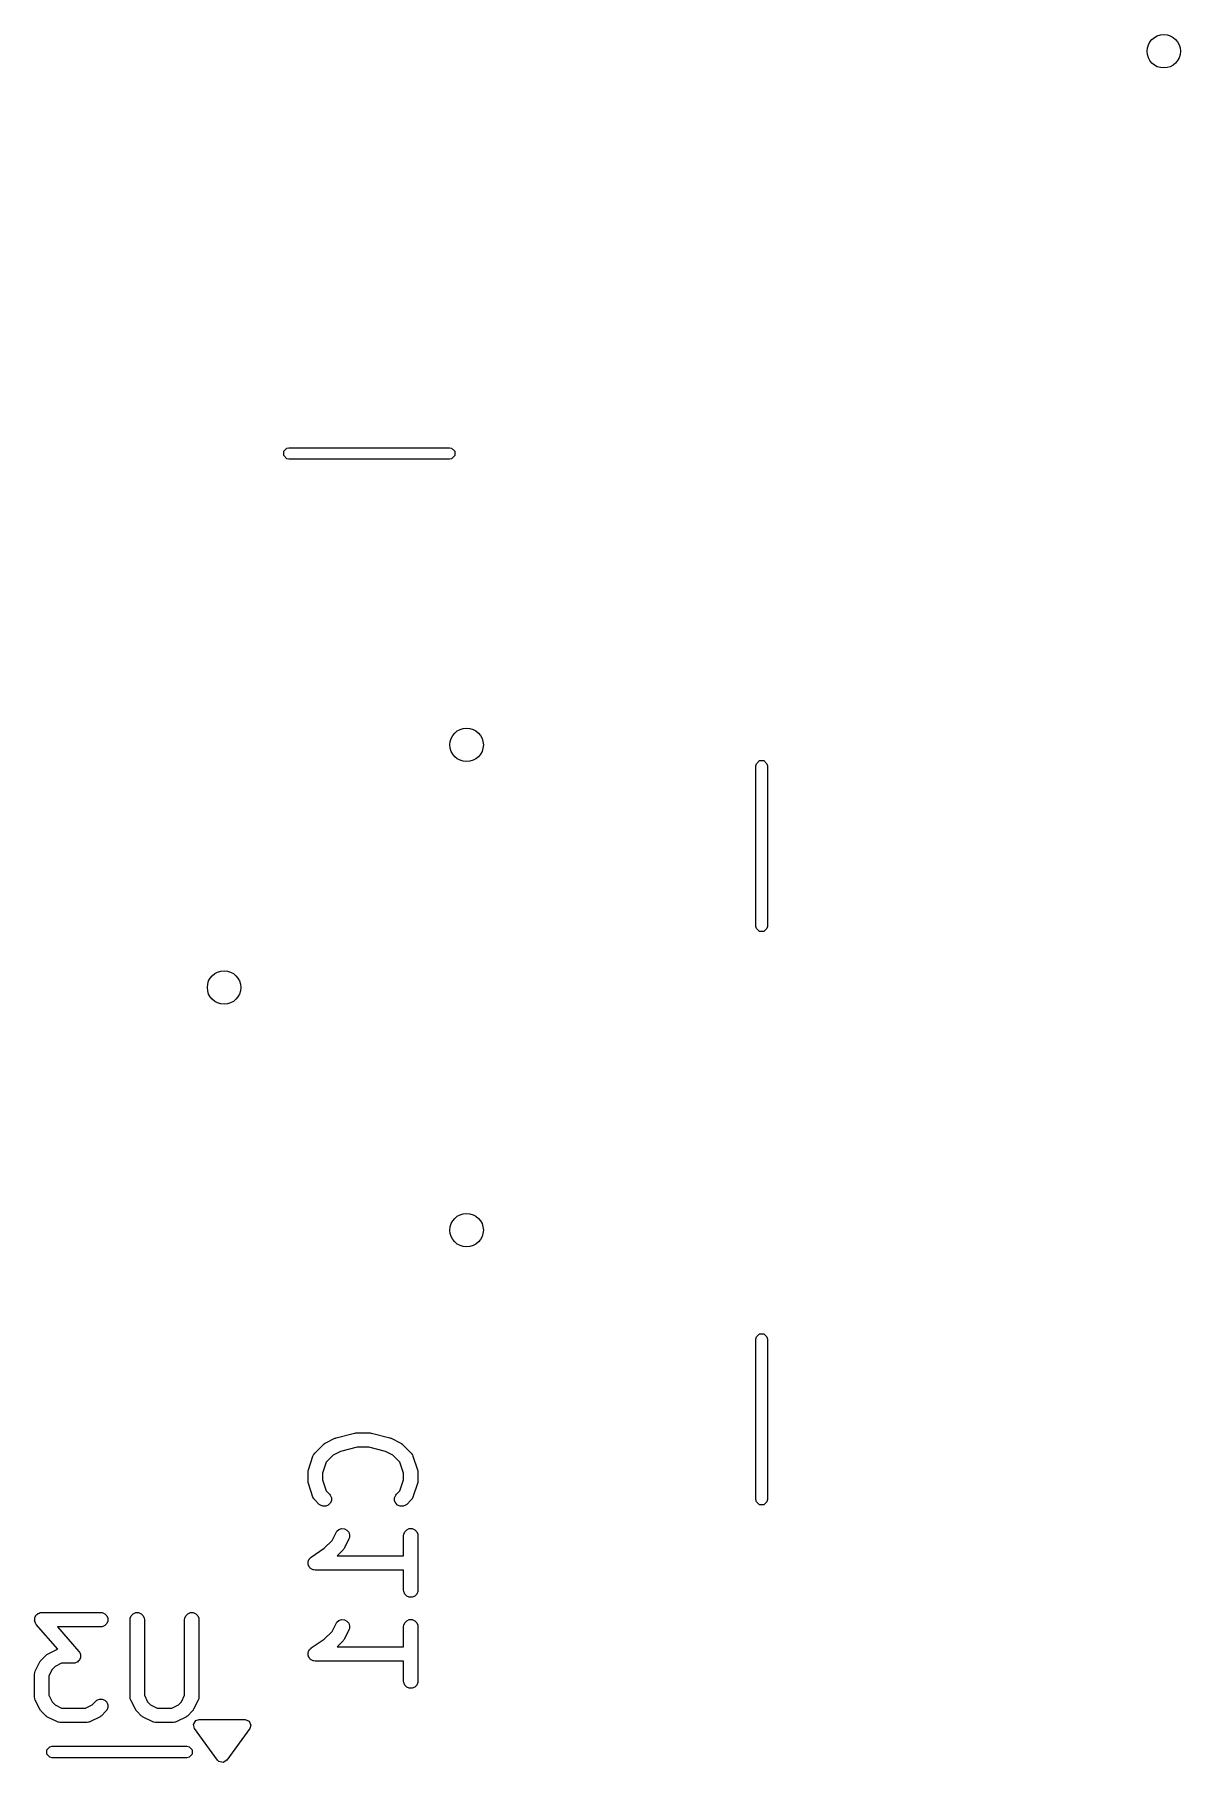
# Model space of a CAD drawing. Header units: inches. Extents: x 4.91 to 6.65, y -5 to -3.32.
# Drawn here: x 6.174 to 6.646, y -4.032 to -3.32 of the extents above; entities that cross this region are included whole.
import ezdxf

# ---------------------------------------------------------------- set-up
doc = ezdxf.new("R2010")
doc.units = ezdxf.units.IN
doc.header["$MEASUREMENT"] = 0
doc.layers.add('BLACK', color=250, linetype='CONTINUOUS')

msp = doc.modelspace()

# ---------------------------------------------------------------- linework, layer by layer
at = {"layer": 'BLACK', "linetype": 'CONTINUOUS'}
for p, q in [((6.27656, -3.49162), (6.27784, -3.49034)), ((6.27656, -3.49342), (6.27656, -3.49162)), ((6.27784, -3.4947), (6.27656, -3.49342)), ((6.27784, -3.49034), (6.27874, -3.49016)), ((6.27874, -3.49488), (6.27784, -3.4947)), ((6.27874, -3.49016), (6.34488, -3.49016)), ((6.34488, -3.49488), (6.27874, -3.49488)), ((6.34488, -3.49016), (6.34579, -3.49034)), ((6.34579, -3.4947), (6.34488, -3.49488)), ((6.34579, -3.49034), (6.34706, -3.49162)), ((6.34706, -3.49342), (6.34579, -3.4947)), ((6.34706, -3.49162), (6.34706, -3.49342)), ((6.47126, -3.62126), (6.47144, -3.62036)), ((6.47126, -3.6874), (6.47126, -3.62126)), ((6.47144, -3.62036), (6.47272, -3.61908)), ((6.47272, -3.61908), (6.47453, -3.61908)), ((6.47453, -3.61908), (6.4758, -3.62036)), ((6.4758, -3.62036), (6.47598, -3.62126)), ((6.47598, -3.62126), (6.47598, -3.6874)), ((6.47144, -3.68831), (6.47126, -3.6874)), ((6.47272, -3.68958), (6.47144, -3.68831)), ((6.4758, -3.68831), (6.47453, -3.68958)), ((6.47598, -3.6874), (6.4758, -3.68831)), ((6.47453, -3.68958), (6.47272, -3.68958)), ((6.47126, -3.85748), (6.47144, -3.85658)), ((6.47126, -3.92362), (6.47126, -3.85748)), ((6.47144, -3.85658), (6.47272, -3.8553)), ((6.47272, -3.8553), (6.47453, -3.8553)), ((6.47453, -3.8553), (6.4758, -3.85658)), ((6.4758, -3.85658), (6.47598, -3.85748)), ((6.47598, -3.85748), (6.47598, -3.92362)), ((6.28935, -3.90455), (6.2931, -3.9008)), ((6.2931, -3.9008), (6.29332, -3.90061)), ((6.29332, -3.90061), (6.29337, -3.90055)), ((6.29337, -3.90055), (6.29346, -3.9005)), ((6.29346, -3.9005), (6.29354, -3.90043)), ((6.29354, -3.90043), (6.29362, -3.9004)), ((6.29362, -3.9004), (6.29386, -3.90025)), ((6.29386, -3.90025), (6.29761, -3.89837)), ((6.29761, -3.89837), (6.29766, -3.89836)), ((6.29766, -3.89836), (6.29767, -3.89834)), ((6.29767, -3.89834), (6.29791, -3.89826)), ((6.29791, -3.89826), (6.29815, -3.89816)), ((6.29815, -3.89816), (6.29817, -3.89816)), ((6.29817, -3.89816), (6.29822, -3.89815)), ((6.29822, -3.89815), (6.30572, -3.89627)), ((6.3068, -3.90209), (6.29996, -3.9038)), ((6.30572, -3.89627), (6.30582, -3.89626)), ((6.30582, -3.89626), (6.30586, -3.89624)), ((6.30586, -3.89624), (6.30607, -3.89622)), ((6.30607, -3.89622), (6.30629, -3.89619)), ((6.30629, -3.89619), (6.30633, -3.89619)), ((6.30633, -3.89619), (6.30643, -3.89618)), ((6.30643, -3.89618), (6.31206, -3.89618)), ((6.31169, -3.90209), (6.3068, -3.90209)), ((6.31853, -3.9038), (6.31169, -3.90209)), ((6.31206, -3.89618), (6.31216, -3.89619)), ((6.31216, -3.89619), (6.3122, -3.89619)), ((6.3122, -3.89619), (6.31242, -3.89622)), ((6.31242, -3.89622), (6.31263, -3.89624)), ((6.31263, -3.89624), (6.31267, -3.89626)), ((6.31267, -3.89626), (6.31277, -3.89627)), ((6.31277, -3.89627), (6.32027, -3.89815)), ((6.32027, -3.89815), (6.32031, -3.89816)), ((6.32031, -3.89816), (6.32034, -3.89816)), ((6.32034, -3.89816), (6.32058, -3.89826)), ((6.32058, -3.89826), (6.32082, -3.89834)), ((6.32082, -3.89834), (6.32083, -3.89836)), ((6.32083, -3.89836), (6.32088, -3.89837)), ((6.32088, -3.89837), (6.32463, -3.90025)), ((6.32463, -3.90025), (6.32487, -3.9004)), ((6.32487, -3.9004), (6.32495, -3.90043)), ((6.32495, -3.90043), (6.32503, -3.9005)), ((6.32503, -3.9005), (6.32512, -3.90055)), ((6.32512, -3.90055), (6.32517, -3.90061)), ((6.32517, -3.90061), (6.32539, -3.9008)), ((6.32539, -3.9008), (6.32914, -3.90455)), ((6.28676, -3.91133), (6.28863, -3.9057)), ((6.28863, -3.9057), (6.28887, -3.90517)), ((6.28887, -3.90517), (6.28894, -3.90509)), ((6.28894, -3.90509), (6.28898, -3.905)), ((6.28898, -3.905), (6.28935, -3.90455)), ((6.29402, -3.90823), (6.29251, -3.91274)), ((6.29693, -3.90531), (6.29402, -3.90823)), ((6.29996, -3.9038), (6.29693, -3.90531)), ((6.32156, -3.90531), (6.31853, -3.9038)), ((6.32447, -3.90823), (6.32156, -3.90531)), ((6.32598, -3.91274), (6.32447, -3.90823)), ((6.32914, -3.90455), (6.32951, -3.905)), ((6.32951, -3.905), (6.32955, -3.90509)), ((6.32955, -3.90509), (6.32962, -3.90517)), ((6.32962, -3.90517), (6.32986, -3.9057)), ((6.32986, -3.9057), (6.33173, -3.91133)), ((6.28661, -3.91226), (6.28664, -3.91197)), ((6.28661, -3.91601), (6.28661, -3.91226)), ((6.28664, -3.9163), (6.28661, -3.91601)), ((6.28663, -3.91189), (6.28665, -3.91179)), ((6.28664, -3.91197), (6.28663, -3.91189)), ((6.28663, -3.91638), (6.28664, -3.9163)), ((6.28665, -3.91648), (6.28663, -3.91638)), ((6.28665, -3.91179), (6.28666, -3.91168)), ((6.28666, -3.91168), (6.28669, -3.91161)), ((6.28669, -3.91161), (6.28676, -3.91133)), ((6.29251, -3.91274), (6.29251, -3.91553)), ((6.29251, -3.91553), (6.29402, -3.92004)), ((6.32447, -3.92004), (6.32598, -3.91553)), ((6.32598, -3.91553), (6.32598, -3.91274)), ((6.33173, -3.91133), (6.3318, -3.91161)), ((6.3318, -3.91161), (6.33183, -3.91168)), ((6.33183, -3.91168), (6.33184, -3.91179)), ((6.33184, -3.91179), (6.33186, -3.91189)), ((6.33186, -3.91638), (6.33184, -3.91648)), ((6.33186, -3.91189), (6.33185, -3.91197)), ((6.33185, -3.91197), (6.33188, -3.91226)), ((6.33188, -3.91601), (6.33185, -3.9163)), ((6.33185, -3.9163), (6.33186, -3.91638)), ((6.33188, -3.91226), (6.33188, -3.91601)), ((6.28666, -3.91659), (6.28665, -3.91648)), ((6.28669, -3.91666), (6.28666, -3.91659)), ((6.28676, -3.91694), (6.28669, -3.91666)), ((6.28863, -3.92257), (6.28676, -3.91694)), ((6.28887, -3.9231), (6.28863, -3.92257)), ((6.28894, -3.92318), (6.28887, -3.9231)), ((6.28898, -3.92328), (6.28894, -3.92318)), ((6.28935, -3.92372), (6.28898, -3.92328)), ((6.29402, -3.92004), (6.2954, -3.92142)), ((6.2954, -3.92142), (6.29576, -3.92187)), ((6.29576, -3.92187), (6.29621, -3.92293)), ((6.29621, -3.92293), (6.29621, -3.92409)), ((6.32228, -3.92293), (6.32273, -3.92187)), ((6.32228, -3.92409), (6.32228, -3.92293)), ((6.32273, -3.92187), (6.32309, -3.92142)), ((6.32309, -3.92142), (6.32447, -3.92004)), ((6.32951, -3.92328), (6.32914, -3.92372)), ((6.32955, -3.92318), (6.32951, -3.92328)), ((6.32962, -3.9231), (6.32955, -3.92318)), ((6.32986, -3.92257), (6.32962, -3.9231)), ((6.33173, -3.91694), (6.32986, -3.92257)), ((6.3318, -3.91666), (6.33173, -3.91694)), ((6.33183, -3.91659), (6.3318, -3.91666)), ((6.33184, -3.91648), (6.33183, -3.91659)), ((6.29122, -3.9256), (6.28935, -3.92372)), ((6.29167, -3.92596), (6.29122, -3.9256)), ((6.29273, -3.92641), (6.29167, -3.92596)), ((6.29389, -3.92641), (6.29273, -3.92641)), ((6.29495, -3.92596), (6.29389, -3.92641)), ((6.29576, -3.92515), (6.29495, -3.92596)), ((6.29621, -3.92409), (6.29576, -3.92515)), ((6.32273, -3.92515), (6.32228, -3.92409)), ((6.32354, -3.92596), (6.32273, -3.92515)), ((6.3246, -3.92641), (6.32354, -3.92596)), ((6.32576, -3.92641), (6.3246, -3.92641)), ((6.32682, -3.92596), (6.32576, -3.92641)), ((6.32727, -3.9256), (6.32682, -3.92596)), ((6.32914, -3.92372), (6.32727, -3.9256)), ((6.47144, -3.92453), (6.47126, -3.92362)), ((6.47272, -3.9258), (6.47144, -3.92453)), ((6.47453, -3.9258), (6.47272, -3.9258)), ((6.4758, -3.92453), (6.47453, -3.9258)), ((6.47598, -3.92362), (6.4758, -3.92453)), ((6.29651, -3.94051), (6.29817, -3.93719)), ((6.29817, -3.93719), (6.29848, -3.9367)), ((6.29848, -3.9367), (6.29935, -3.93594)), ((6.29935, -3.93594), (6.30044, -3.93558)), ((6.30044, -3.93558), (6.30159, -3.93566)), ((6.30159, -3.93566), (6.30262, -3.93618)), ((6.30262, -3.93618), (6.30337, -3.93705)), ((6.30337, -3.93705), (6.30374, -3.93814)), ((6.32603, -3.93793), (6.32647, -3.93687)), ((6.32647, -3.93687), (6.32729, -3.93605)), ((6.32729, -3.93605), (6.32835, -3.93561)), ((6.32835, -3.93561), (6.32951, -3.93561)), ((6.32951, -3.93561), (6.33057, -3.93605)), ((6.33057, -3.93605), (6.33139, -3.93687)), ((6.33139, -3.93687), (6.33183, -3.93793)), ((6.28792, -3.9473), (6.2933, -3.94371)), ((6.2933, -3.94371), (6.29651, -3.94051)), ((6.30102, -3.94435), (6.29856, -3.9468)), ((6.30121, -3.94412), (6.30102, -3.94435)), ((6.30127, -3.94407), (6.30121, -3.94412)), ((6.30132, -3.94398), (6.30127, -3.94407)), ((6.30139, -3.9439), (6.30132, -3.94398)), ((6.30142, -3.94383), (6.30139, -3.9439)), ((6.30157, -3.94358), (6.30142, -3.94383)), ((6.30345, -3.93983), (6.30157, -3.94358)), ((6.30366, -3.93929), (6.30345, -3.93983)), ((6.30374, -3.93814), (6.30366, -3.93929)), ((6.32598, -3.93851), (6.32603, -3.93793)), ((6.32598, -3.9468), (6.32598, -3.93851)), ((6.33183, -3.93793), (6.33188, -3.93851)), ((6.33188, -3.93851), (6.33188, -3.961)), ((6.28661, -3.94975), (6.28666, -3.94947)), ((6.28666, -3.95004), (6.28661, -3.94975)), ((6.28666, -3.94918), (6.28678, -3.94891)), ((6.28666, -3.94947), (6.28666, -3.94918)), ((6.28666, -3.95033), (6.28666, -3.95004)), ((6.28677, -3.9506), (6.28666, -3.95033)), ((6.28683, -3.95088), (6.28677, -3.9506)), ((6.28678, -3.94891), (6.28683, -3.94862)), ((6.28683, -3.94862), (6.28699, -3.94838)), ((6.28699, -3.95113), (6.28683, -3.95088)), ((6.28699, -3.94838), (6.2871, -3.94812)), ((6.2871, -3.9514), (6.28699, -3.95113)), ((6.2871, -3.94812), (6.28731, -3.94791)), ((6.28731, -3.9516), (6.2871, -3.9514)), ((6.28731, -3.94791), (6.28747, -3.94767)), ((6.28747, -3.95184), (6.28731, -3.9516)), ((6.28747, -3.94767), (6.28792, -3.9473)), ((6.28771, -3.952), (6.28747, -3.95184)), ((6.28792, -3.95221), (6.28771, -3.952)), ((6.28792, -3.9473), (6.28792, -3.9473)), ((6.28792, -3.9473), (6.28792, -3.9473)), ((6.28792, -3.9473), (6.28792, -3.9473)), ((6.29856, -3.9468), (6.32598, -3.9468)), ((6.28819, -3.95232), (6.28792, -3.95221)), ((6.28843, -3.95248), (6.28819, -3.95232)), ((6.28871, -3.95254), (6.28843, -3.95248)), ((6.28898, -3.95265), (6.28871, -3.95254)), ((6.28955, -3.95271), (6.28898, -3.95265)), ((6.28956, -3.95271), (6.28955, -3.95271)), ((6.32598, -3.95271), (6.28956, -3.95271)), ((6.28956, -3.95271), (6.28956, -3.95271)), ((6.28956, -3.95271), (6.28956, -3.95271)), ((6.32598, -3.961), (6.32598, -3.95271)), ((6.32603, -3.96158), (6.32598, -3.961)), ((6.32647, -3.96265), (6.32603, -3.96158)), ((6.32729, -3.96346), (6.32647, -3.96265)), ((6.32835, -3.9639), (6.32729, -3.96346)), ((6.32951, -3.9639), (6.32835, -3.9639)), ((6.33057, -3.96346), (6.32951, -3.9639)), ((6.33139, -3.96265), (6.33057, -3.96346)), ((6.33183, -3.96158), (6.33139, -3.96265)), ((6.33188, -3.961), (6.33183, -3.96158)), ((6.17386, -3.9735), (6.17389, -3.97303)), ((6.17389, -3.97255), (6.17393, -3.97245)), ((6.17389, -3.97303), (6.17389, -3.97255)), ((6.17393, -3.97245), (6.17394, -3.97236)), ((6.17394, -3.97236), (6.17415, -3.97193)), ((6.17415, -3.97193), (6.17434, -3.97148)), ((6.17434, -3.97148), (6.17441, -3.97141)), ((6.17441, -3.97141), (6.17445, -3.97132)), ((6.17445, -3.97132), (6.17481, -3.97101)), ((6.17481, -3.97101), (6.17515, -3.97067)), ((6.17515, -3.97067), (6.17524, -3.97063)), ((6.17524, -3.97063), (6.17532, -3.97056)), ((6.17532, -3.97056), (6.17577, -3.97041)), ((6.17577, -3.97041), (6.17621, -3.97023)), ((6.17621, -3.97023), (6.17635, -3.97021)), ((6.17635, -3.97021), (6.17641, -3.97019)), ((6.17641, -3.97019), (6.17649, -3.9702)), ((6.17649, -3.9702), (6.17679, -3.97017)), ((6.17679, -3.97017), (6.20116, -3.97017)), ((6.20116, -3.97017), (6.20174, -3.97023)), ((6.20174, -3.97023), (6.2028, -3.97067)), ((6.2028, -3.97067), (6.20362, -3.97148)), ((6.20362, -3.97148), (6.20406, -3.97255)), ((6.20406, -3.97255), (6.20406, -3.9737)), ((6.21321, -3.97312), (6.21326, -3.97255)), ((6.21321, -4.00499), (6.21321, -3.97312)), ((6.21326, -3.97255), (6.21371, -3.97148)), ((6.21371, -3.97148), (6.21452, -3.97067)), ((6.21452, -3.97067), (6.21558, -3.97023)), ((6.21558, -3.97023), (6.21674, -3.97023)), ((6.21674, -3.97023), (6.2178, -3.97067)), ((6.2178, -3.97067), (6.21862, -3.97148)), ((6.21862, -3.97148), (6.21906, -3.97255)), ((6.21906, -3.97255), (6.21911, -3.97312)), ((6.21911, -3.97312), (6.21911, -4.0043)), ((6.2357, -3.97312), (6.23576, -3.97255)), ((6.2357, -4.0043), (6.2357, -3.97312)), ((6.23576, -3.97255), (6.2362, -3.97148)), ((6.2362, -3.97148), (6.23702, -3.97067)), ((6.23702, -3.97067), (6.23808, -3.97023)), ((6.23808, -3.97023), (6.23923, -3.97023)), ((6.23923, -3.97023), (6.2403, -3.97067)), ((6.2403, -3.97067), (6.24111, -3.97148)), ((6.24111, -3.97148), (6.24155, -3.97255)), ((6.24155, -3.97255), (6.24161, -3.97312)), ((6.24161, -3.97312), (6.24161, -4.00499)), ((6.29935, -3.97344), (6.30044, -3.97307)), ((6.30044, -3.97307), (6.30159, -3.97316)), ((6.30159, -3.97316), (6.30262, -3.97367)), ((6.32729, -3.97355), (6.32835, -3.97311)), ((6.32835, -3.97311), (6.32951, -3.97311)), ((6.32951, -3.97311), (6.33057, -3.97355)), ((6.17389, -3.9736), (6.17386, -3.9735)), ((6.17389, -3.9737), (6.17389, -3.9736)), ((6.17408, -3.97414), (6.17389, -3.9737)), ((6.17423, -3.9746), (6.17408, -3.97414)), ((6.17431, -3.97471), (6.17423, -3.9746)), ((6.17434, -3.97476), (6.17431, -3.97471)), ((6.17439, -3.97482), (6.17434, -3.97476)), ((6.17457, -3.97507), (6.17439, -3.97482)), ((6.1835, -3.98528), (6.17457, -3.97507)), ((6.20116, -3.97608), (6.1833, -3.97608)), ((6.1833, -3.97608), (6.19214, -3.98618)), ((6.20174, -3.97602), (6.20116, -3.97608)), ((6.2028, -3.97558), (6.20174, -3.97602)), ((6.20362, -3.97476), (6.2028, -3.97558)), ((6.20406, -3.9737), (6.20362, -3.97476)), ((6.2933, -3.98121), (6.29651, -3.978)), ((6.29651, -3.978), (6.29817, -3.97468)), ((6.29817, -3.97468), (6.29848, -3.97419)), ((6.29848, -3.97419), (6.29935, -3.97344)), ((6.30345, -3.97732), (6.30157, -3.98107)), ((6.30262, -3.97367), (6.30337, -3.97454)), ((6.30337, -3.97454), (6.30374, -3.97563)), ((6.30366, -3.97678), (6.30345, -3.97732)), ((6.30374, -3.97563), (6.30366, -3.97678)), ((6.32598, -3.976), (6.32603, -3.97543)), ((6.32598, -3.9843), (6.32598, -3.976)), ((6.32603, -3.97543), (6.32647, -3.97436)), ((6.32647, -3.97436), (6.32729, -3.97355)), ((6.33057, -3.97355), (6.33139, -3.97436)), ((6.33139, -3.97436), (6.33183, -3.97543)), ((6.33183, -3.97543), (6.33188, -3.976)), ((6.33188, -3.976), (6.33188, -3.9985)), ((6.17873, -3.98766), (6.17882, -3.98761)), ((6.17882, -3.98761), (6.1789, -3.98754)), ((6.1789, -3.98754), (6.17897, -3.98751)), ((6.17897, -3.98751), (6.17922, -3.98735)), ((6.17922, -3.98735), (6.18297, -3.98548)), ((6.18297, -3.98548), (6.1835, -3.98528)), ((6.19214, -3.98618), (6.19231, -3.98643)), ((6.19231, -3.98643), (6.19237, -3.98648)), ((6.19237, -3.98648), (6.19239, -3.98653)), ((6.19239, -3.98653), (6.19247, -3.98665)), ((6.19247, -3.98665), (6.19263, -3.9871)), ((6.19263, -3.9871), (6.19281, -3.98754)), ((6.19281, -3.98754), (6.19281, -3.98764)), ((6.28661, -3.98725), (6.28666, -3.98696)), ((6.28666, -3.98754), (6.28661, -3.98725)), ((6.28666, -3.98668), (6.28678, -3.98641)), ((6.28666, -3.98696), (6.28666, -3.98668)), ((6.28666, -3.98783), (6.28666, -3.98754)), ((6.28678, -3.98641), (6.28683, -3.98612)), ((6.28683, -3.98612), (6.28699, -3.98588)), ((6.28699, -3.98588), (6.2871, -3.98561)), ((6.2871, -3.98561), (6.28731, -3.9854)), ((6.28731, -3.9854), (6.28747, -3.98516)), ((6.28747, -3.98516), (6.28792, -3.9848)), ((6.28792, -3.98479), (6.2933, -3.98121)), ((6.28792, -3.9848), (6.28792, -3.98479)), ((6.28792, -3.9848), (6.28792, -3.9848)), ((6.28792, -3.9848), (6.28792, -3.9848)), ((6.30102, -3.98184), (6.29856, -3.9843)), ((6.29856, -3.9843), (6.32598, -3.9843)), ((6.30121, -3.98161), (6.30102, -3.98184)), ((6.30127, -3.98156), (6.30121, -3.98161)), ((6.30132, -3.98147), (6.30127, -3.98156)), ((6.30139, -3.98139), (6.30132, -3.98147)), ((6.30142, -3.98132), (6.30139, -3.98139)), ((6.30157, -3.98107), (6.30142, -3.98132)), ((6.17394, -3.99484), (6.17415, -3.9943)), ((6.17415, -3.9943), (6.17602, -3.99055)), ((6.17602, -3.99055), (6.17618, -3.9903)), ((6.17618, -3.9903), (6.17621, -3.99023)), ((6.17621, -3.99023), (6.17628, -3.99015)), ((6.17628, -3.99015), (6.17633, -3.99006)), ((6.17633, -3.99006), (6.17639, -3.99001)), ((6.17639, -3.99001), (6.17658, -3.98978)), ((6.17658, -3.98978), (6.17845, -3.98791)), ((6.17845, -3.98791), (6.17868, -3.98772)), ((6.17868, -3.98772), (6.17873, -3.98766)), ((6.18109, -3.99362), (6.17974, -3.99632)), ((6.18229, -3.99242), (6.18109, -3.99362)), ((6.18499, -3.99107), (6.18229, -3.99242)), ((6.18991, -3.99107), (6.18499, -3.99107)), ((6.19022, -3.99104), (6.18991, -3.99107)), ((6.1903, -3.99105), (6.19022, -3.99104)), ((6.19035, -3.99103), (6.1903, -3.99105)), ((6.19049, -3.99102), (6.19035, -3.99103)), ((6.19093, -3.99083), (6.19049, -3.99102)), ((6.19139, -3.99068), (6.19093, -3.99083)), ((6.19146, -3.99061), (6.19139, -3.99068)), ((6.19155, -3.99058), (6.19146, -3.99061)), ((6.19189, -3.99024), (6.19155, -3.99058)), ((6.19225, -3.98992), (6.19189, -3.99024)), ((6.1923, -3.98983), (6.19225, -3.98992)), ((6.19237, -3.98976), (6.1923, -3.98983)), ((6.19255, -3.98932), (6.19237, -3.98976)), ((6.19277, -3.98889), (6.19255, -3.98932)), ((6.19281, -3.9887), (6.19277, -3.98879)), ((6.19277, -3.98879), (6.19277, -3.98889)), ((6.19281, -3.98764), (6.19284, -3.98774)), ((6.19284, -3.98774), (6.19281, -3.98822)), ((6.19281, -3.98822), (6.19281, -3.9887)), ((6.28677, -3.98809), (6.28666, -3.98783)), ((6.28683, -3.98838), (6.28677, -3.98809)), ((6.28699, -3.98862), (6.28683, -3.98838)), ((6.2871, -3.98889), (6.28699, -3.98862)), ((6.28731, -3.9891), (6.2871, -3.98889)), ((6.28747, -3.98934), (6.28731, -3.9891)), ((6.28771, -3.9895), (6.28747, -3.98934)), ((6.28792, -3.98971), (6.28771, -3.9895)), ((6.28819, -3.98982), (6.28792, -3.98971)), ((6.28843, -3.98998), (6.28819, -3.98982)), ((6.28871, -3.99004), (6.28843, -3.98998)), ((6.28898, -3.99015), (6.28871, -3.99004)), ((6.28955, -3.9902), (6.28898, -3.99015)), ((6.28956, -3.9902), (6.28955, -3.9902)), ((6.32598, -3.9902), (6.28956, -3.9902)), ((6.28956, -3.9902), (6.28956, -3.9902)), ((6.28956, -3.9902), (6.28956, -3.9902)), ((6.32598, -3.9985), (6.32598, -3.9902)), ((6.17384, -3.99562), (6.17389, -3.99504)), ((6.17384, -4.00499), (6.17384, -3.99562)), ((6.17389, -3.99504), (6.17393, -3.99495)), ((6.17393, -3.99495), (6.17394, -3.99484)), ((6.17974, -3.99632), (6.17974, -4.0043)), ((6.32603, -3.99908), (6.32598, -3.9985)), ((6.32647, -4.00014), (6.32603, -3.99908)), ((6.32729, -4.00096), (6.32647, -4.00014)), ((6.32835, -4.0014), (6.32729, -4.00096)), ((6.32951, -4.0014), (6.32835, -4.0014)), ((6.33057, -4.00096), (6.32951, -4.0014)), ((6.33139, -4.00014), (6.33057, -4.00096)), ((6.33183, -3.99908), (6.33139, -4.00014)), ((6.33188, -3.9985), (6.33183, -3.99908)), ((6.17389, -4.00557), (6.17384, -4.00499)), ((6.17393, -4.00567), (6.17389, -4.00557)), ((6.17394, -4.00577), (6.17393, -4.00567)), ((6.17415, -4.00631), (6.17394, -4.00577)), ((6.17602, -4.01006), (6.17415, -4.00631)), ((6.17974, -4.0043), (6.18109, -4.00699)), ((6.18109, -4.00699), (6.18229, -4.00819)), ((6.18229, -4.00819), (6.18499, -4.00954)), ((6.19484, -4.00954), (6.19754, -4.00819)), ((6.19754, -4.00819), (6.19907, -4.00666)), ((6.19907, -4.00666), (6.19952, -4.00629)), ((6.19952, -4.00629), (6.20059, -4.00585)), ((6.20059, -4.00585), (6.20174, -4.00585)), ((6.20174, -4.00585), (6.2028, -4.00629)), ((6.2028, -4.00629), (6.20362, -4.0071)), ((6.20362, -4.0071), (6.20406, -4.00817)), ((6.20406, -4.00817), (6.20406, -4.00932)), ((6.21326, -4.00557), (6.21321, -4.00499)), ((6.21331, -4.00567), (6.21326, -4.00557)), ((6.21331, -4.00577), (6.21331, -4.00567)), ((6.21352, -4.00631), (6.21331, -4.00577)), ((6.21539, -4.01006), (6.21352, -4.00631)), ((6.21911, -4.0043), (6.22046, -4.00699)), ((6.22046, -4.00699), (6.22166, -4.00819)), ((6.22166, -4.00819), (6.22436, -4.00954)), ((6.23046, -4.00954), (6.23316, -4.00819)), ((6.23316, -4.00819), (6.23436, -4.00699)), ((6.23436, -4.00699), (6.2357, -4.0043)), ((6.2413, -4.00631), (6.23942, -4.01006)), ((6.24151, -4.00577), (6.2413, -4.00631)), ((6.24155, -4.00557), (6.24151, -4.00567)), ((6.24151, -4.00567), (6.24151, -4.00577)), ((6.24161, -4.00499), (6.24155, -4.00557)), ((6.17618, -4.01031), (6.17602, -4.01006)), ((6.17621, -4.01038), (6.17618, -4.01031)), ((6.17628, -4.01046), (6.17621, -4.01038)), ((6.17633, -4.01055), (6.17628, -4.01046)), ((6.17639, -4.0106), (6.17633, -4.01055)), ((6.17658, -4.01083), (6.17639, -4.0106)), ((6.17845, -4.01271), (6.17658, -4.01083)), ((6.17868, -4.01289), (6.17845, -4.01271)), ((6.17873, -4.01295), (6.17868, -4.01289)), ((6.17882, -4.01301), (6.17873, -4.01295)), ((6.1789, -4.01307), (6.17882, -4.01301)), ((6.17897, -4.0131), (6.1789, -4.01307)), ((6.17922, -4.01326), (6.17897, -4.0131)), ((6.18297, -4.01513), (6.17922, -4.01326)), ((6.18351, -4.01534), (6.18297, -4.01513)), ((6.18362, -4.01535), (6.18351, -4.01534)), ((6.18371, -4.01539), (6.18362, -4.01535)), ((6.18429, -4.01545), (6.18371, -4.01539)), ((6.19554, -4.01545), (6.18429, -4.01545)), ((6.18499, -4.00954), (6.19484, -4.00954)), ((6.19611, -4.01539), (6.19554, -4.01545)), ((6.19621, -4.01535), (6.19611, -4.01539)), ((6.19632, -4.01534), (6.19621, -4.01535)), ((6.19686, -4.01513), (6.19632, -4.01534)), ((6.20061, -4.01326), (6.19686, -4.01513)), ((6.20086, -4.0131), (6.20061, -4.01326)), ((6.20093, -4.01307), (6.20086, -4.0131)), ((6.20101, -4.01301), (6.20093, -4.01307)), ((6.2011, -4.01295), (6.20101, -4.01301)), ((6.20115, -4.01289), (6.2011, -4.01295)), ((6.20138, -4.01271), (6.20115, -4.01289)), ((6.20325, -4.01083), (6.20138, -4.01271)), ((6.20362, -4.01038), (6.20325, -4.01083)), ((6.20406, -4.00932), (6.20362, -4.01038)), ((6.21555, -4.01031), (6.21539, -4.01006)), ((6.21558, -4.01038), (6.21555, -4.01031)), ((6.21565, -4.01046), (6.21558, -4.01038)), ((6.2157, -4.01055), (6.21565, -4.01046)), ((6.21576, -4.0106), (6.2157, -4.01055)), ((6.21595, -4.01083), (6.21576, -4.0106)), ((6.21782, -4.01271), (6.21595, -4.01083)), ((6.21805, -4.01289), (6.21782, -4.01271)), ((6.2181, -4.01295), (6.21805, -4.01289)), ((6.21819, -4.01301), (6.2181, -4.01295)), ((6.21827, -4.01307), (6.21819, -4.01301)), ((6.21834, -4.0131), (6.21827, -4.01307)), ((6.21859, -4.01326), (6.21834, -4.0131)), ((6.22234, -4.01513), (6.21859, -4.01326)), ((6.22288, -4.01534), (6.22234, -4.01513)), ((6.22299, -4.01535), (6.22288, -4.01534)), ((6.22308, -4.01539), (6.22299, -4.01535)), ((6.22366, -4.01545), (6.22308, -4.01539)), ((6.23116, -4.01545), (6.22366, -4.01545)), ((6.22436, -4.00954), (6.23046, -4.00954)), ((6.23173, -4.01539), (6.23116, -4.01545)), ((6.23183, -4.01535), (6.23173, -4.01539)), ((6.23194, -4.01534), (6.23183, -4.01535)), ((6.23248, -4.01513), (6.23194, -4.01534)), ((6.23623, -4.01326), (6.23248, -4.01513)), ((6.23648, -4.0131), (6.23623, -4.01326)), ((6.23655, -4.01307), (6.23648, -4.0131)), ((6.23663, -4.01301), (6.23655, -4.01307)), ((6.23672, -4.01295), (6.23663, -4.01301)), ((6.23677, -4.01289), (6.23672, -4.01295)), ((6.237, -4.01271), (6.23677, -4.01289)), ((6.23887, -4.01083), (6.237, -4.01271)), ((6.23906, -4.0106), (6.23887, -4.01083)), ((6.23912, -4.01055), (6.23906, -4.0106)), ((6.23917, -4.01046), (6.23912, -4.01055)), ((6.23924, -4.01038), (6.23917, -4.01046)), ((6.23927, -4.01031), (6.23924, -4.01038)), ((6.23942, -4.01006), (6.23927, -4.01031)), ((6.2394, -4.01627), (6.24034, -4.01472)), ((6.24034, -4.01472), (6.24173, -4.01427)), ((6.24173, -4.01427), (6.26063, -4.01427)), ((6.26063, -4.01427), (6.2623, -4.01496)), ((6.2623, -4.01496), (6.26299, -4.01663)), ((6.23982, -4.01802), (6.2394, -4.01627)), ((6.24927, -4.03102), (6.23982, -4.01802)), ((6.26254, -4.01802), (6.25309, -4.03102)), ((6.26299, -4.01663), (6.26254, -4.01802)), ((6.17892, -4.02675), (6.1802, -4.02548)), ((6.17892, -4.02856), (6.17892, -4.02675)), ((6.1802, -4.02984), (6.17892, -4.02856)), ((6.1802, -4.02548), (6.1811, -4.0253)), ((6.1811, -4.03002), (6.1802, -4.02984)), ((6.1811, -4.0253), (6.23661, -4.0253)), ((6.23661, -4.03002), (6.1811, -4.03002)), ((6.23661, -4.0253), (6.23752, -4.02548)), ((6.23752, -4.02984), (6.23661, -4.03002)), ((6.23752, -4.02548), (6.2388, -4.02675)), ((6.2388, -4.02856), (6.23752, -4.02984)), ((6.2388, -4.02675), (6.2388, -4.02856)), ((6.24979, -4.03154), (6.24927, -4.03102)), ((6.25155, -4.03196), (6.24979, -4.03154)), ((6.25309, -4.03102), (6.25155, -4.03196))]:
    msp.add_line(p, q, dxfattribs=at)
at = {"layer": 'BLACK'}
for centre in [(6.63937, -3.32677), (6.63937, -3.32677), (6.35197, -3.6126), (6.35197, -3.6126), (6.25197, -3.7126), (6.25197, -3.7126), (6.35197, -3.8126), (6.35197, -3.8126)]:
    msp.add_circle(centre, 0.00689, dxfattribs=at)

doc.saveas('drawing.dxf')
